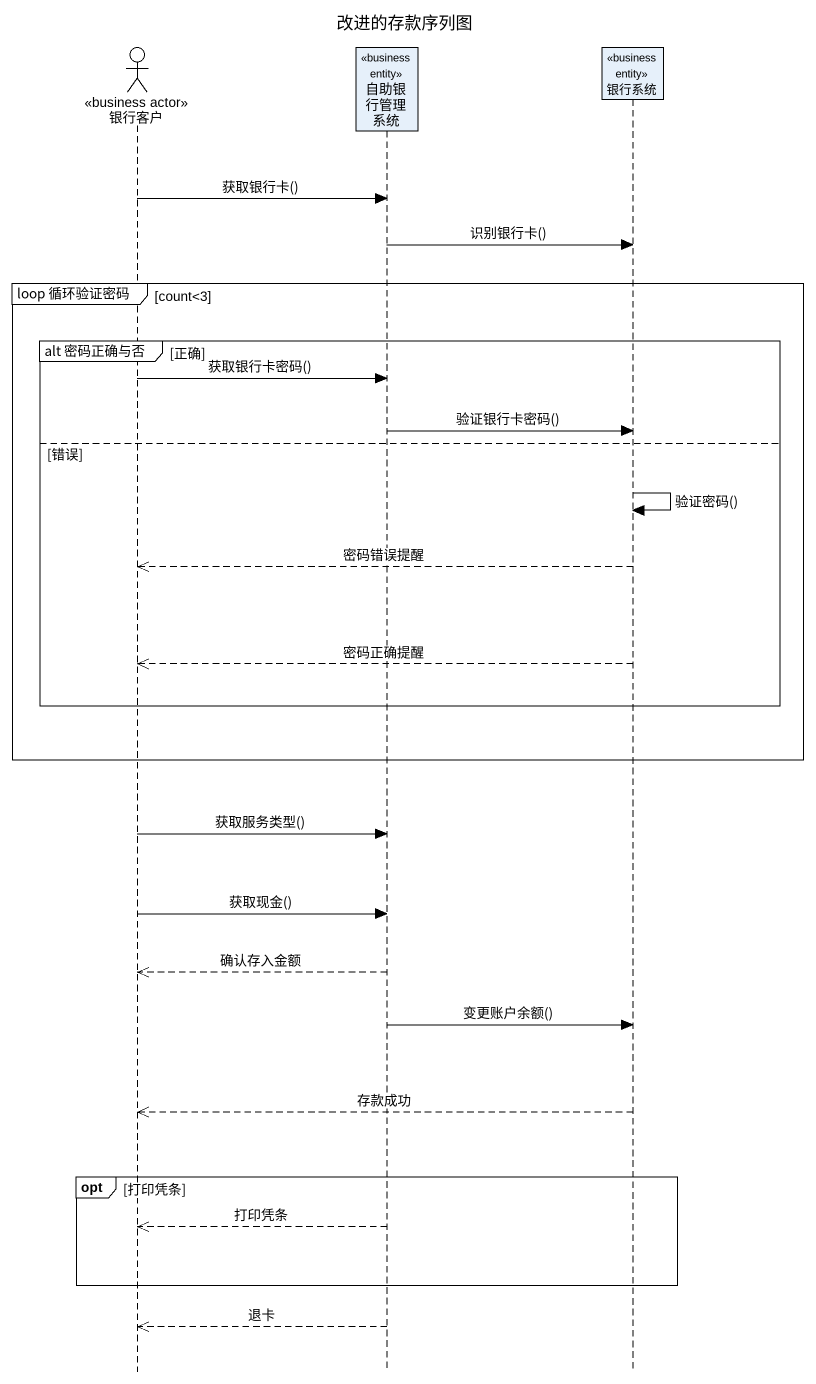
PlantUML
@startuml
title 改进的存款序列图
hide footbox
actor 银行客户 <<business actor>>
participant 自助银行管理系统 <<business entity>>
participant 银行系统 <<business entity>>

银行客户 -> 自助银行管理系统 : 获取银行卡()
自助银行管理系统 -> 银行系统 : 识别银行卡()
group loop 循环验证密码 [count<3]
  group alt 密码正确与否 [正确]
    银行客户 -> 自助银行管理系统 : 获取银行卡密码()
    自助银行管理系统 -> 银行系统 : 验证银行卡密码()
  else 错误
    银行系统 -> 银行系统 : 验证密码()
    银行系统 -->> 银行客户 : 密码错误提醒
    银行系统 -->> 银行客户 : 密码正确提醒
  end
end
银行客户 -> 自助银行管理系统 : 获取服务类型()
银行客户 -> 自助银行管理系统 : 获取现金()
自助银行管理系统 -->> 银行客户 : 确认存入金额
自助银行管理系统 -> 银行系统 : 变更账户余额()
银行系统 -->> 银行客户 : 存款成功
opt 打印凭条
  自助银行管理系统 -->> 银行客户 : 打印凭条
end
自助银行管理系统 -->> 银行客户 : 退卡
@enduml
